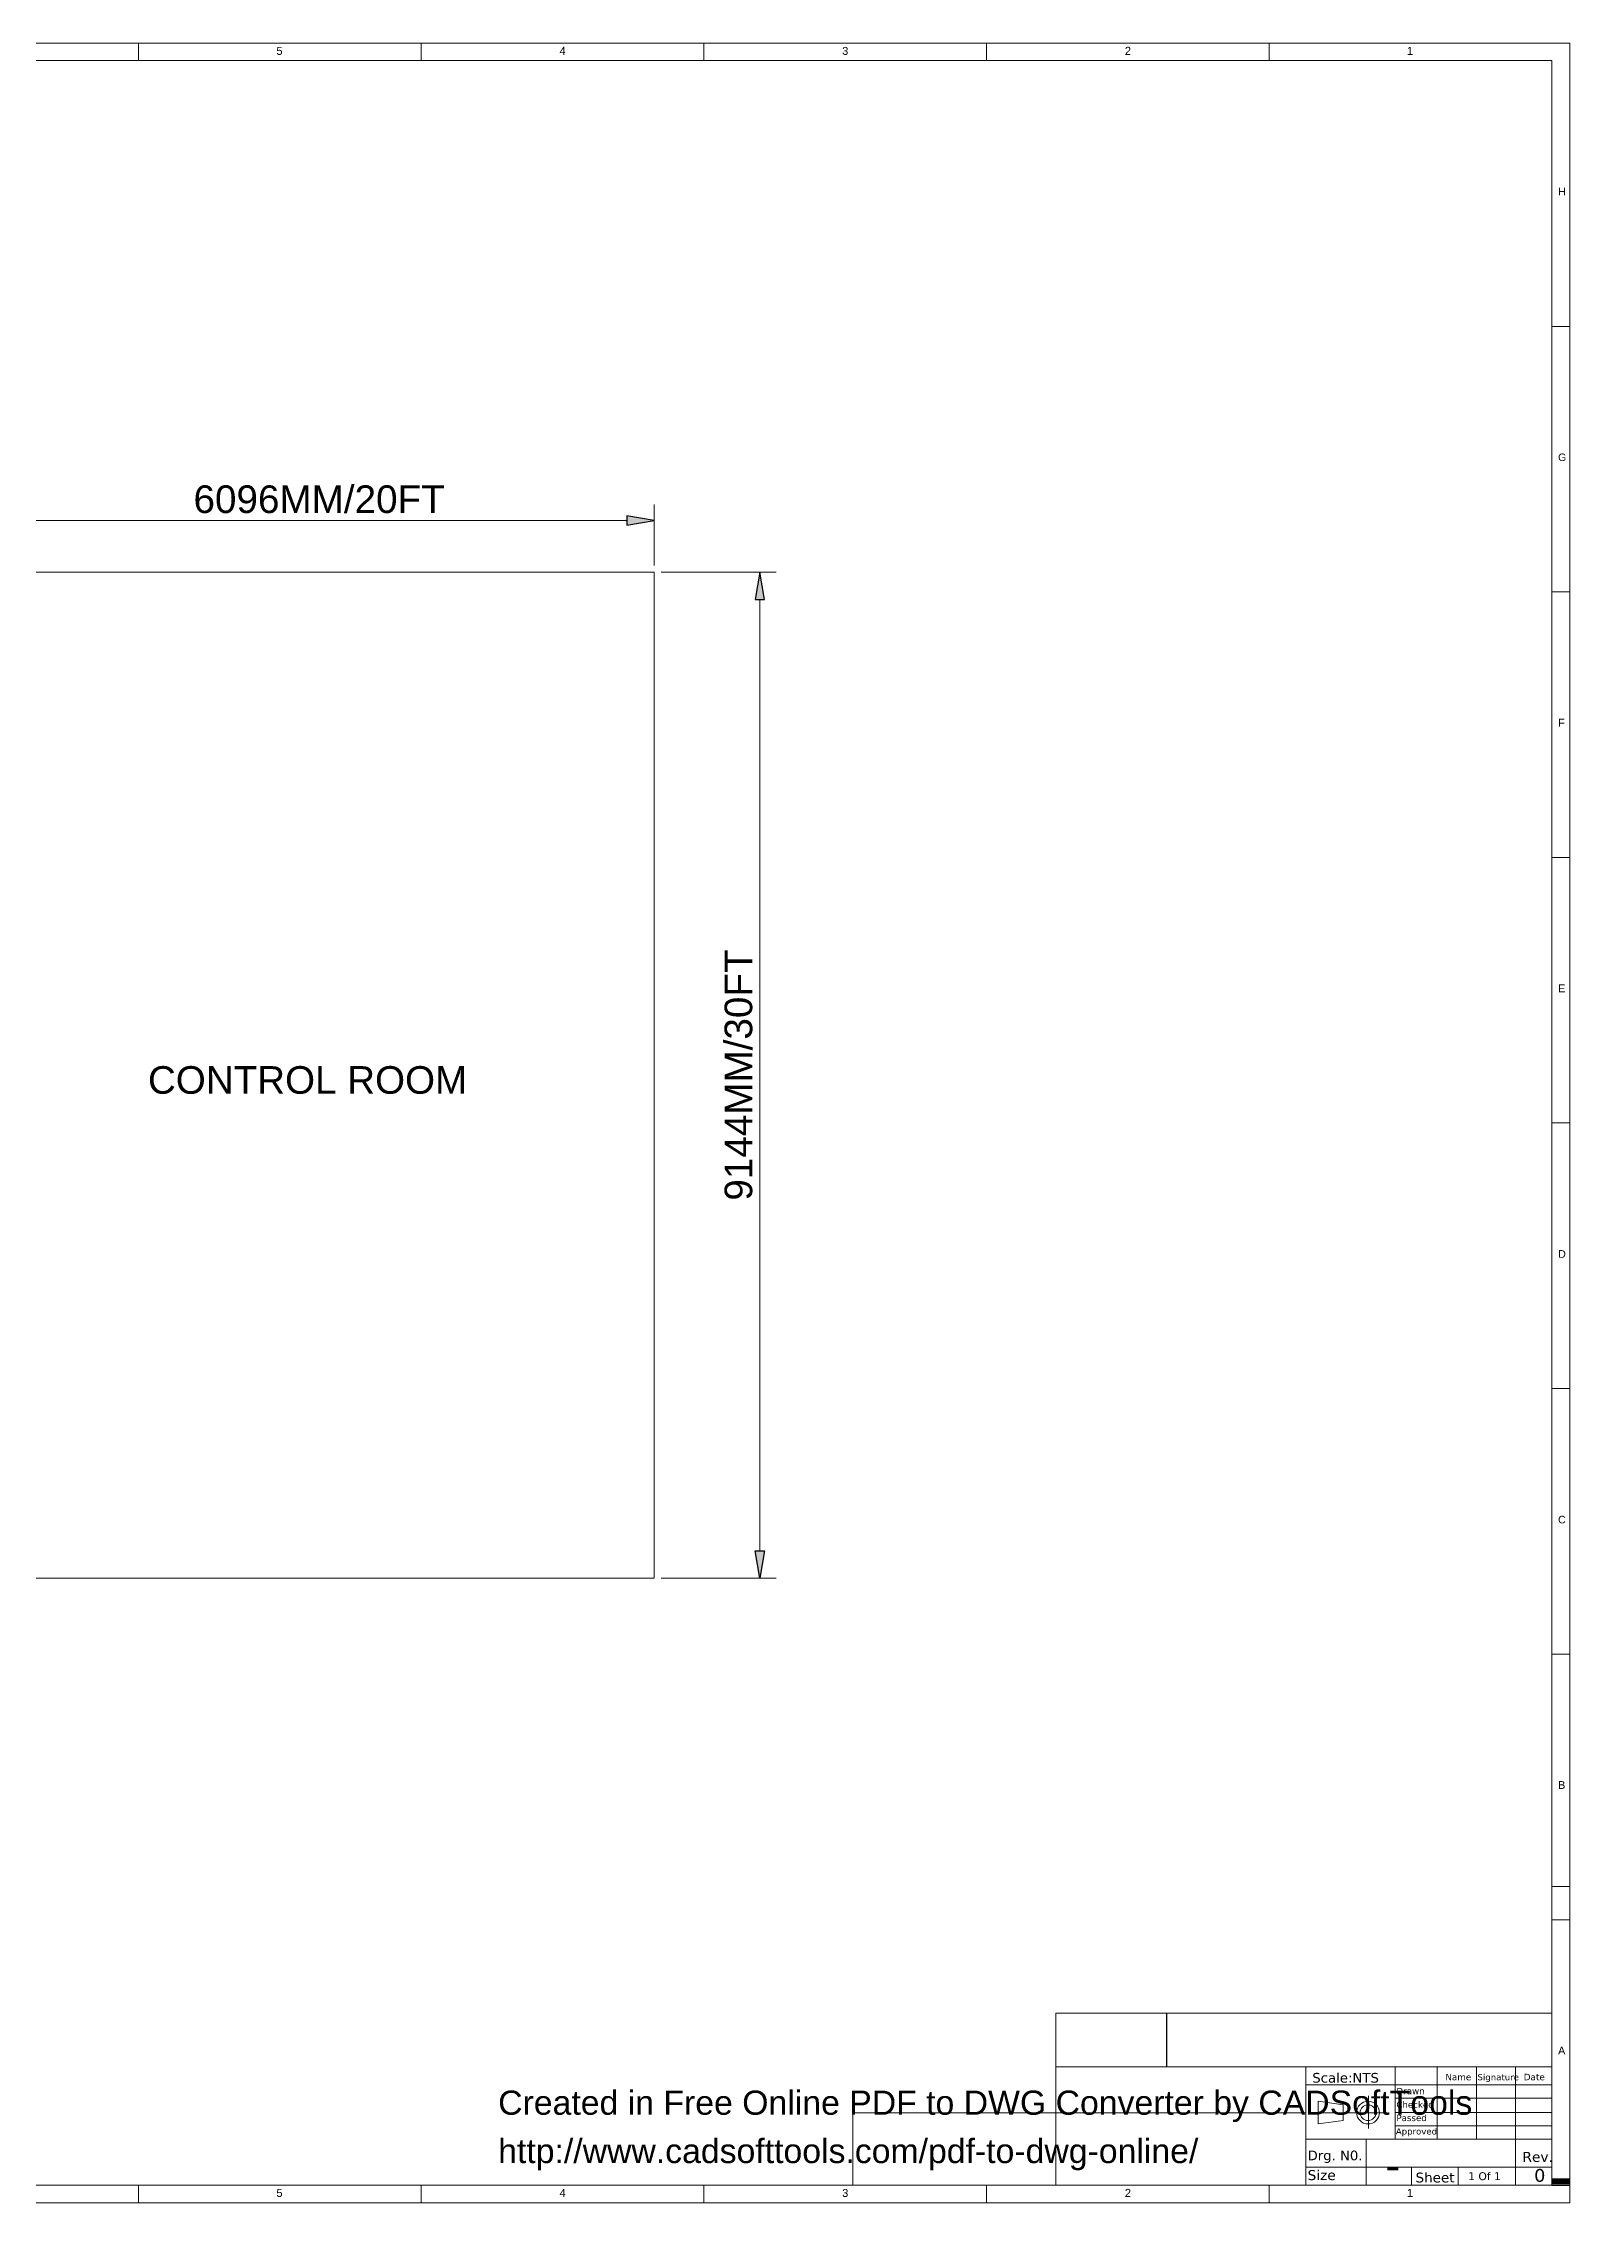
# Model space of a CAD drawing. Header units: millimetres. Extents: x -258 to -23, y 14 to 170.
# Drawn here: x -133.7 to -23, y 13.5 to 170.2 of the extents above; entities that cross this region are included whole.
import ezdxf

# ---------------------------------------------------------------- set-up
doc = ezdxf.new("R2010")
doc.units = ezdxf.units.MM
doc.header["$MEASUREMENT"] = 0
doc.layers.get('0').update_dxf_attribs({"linetype": 'CONTINUOUS'})
doc.layers.add('1EECBD0', color=7, linetype='CONTINUOUS')
doc.styles.add('1EECC60', font='Arial.ttf')
doc.styles.add('Arial$001H0', font='')
doc.styles.add('Verdana$001H0', font='')
doc.styles.get('Arial$001H0').set_extended_font_data('Arial')
doc.styles.get('Verdana$001H0').set_extended_font_data('Verdana')

# ---------------------------------------------------------------- blocks, each defined once
blk = doc.blocks.new('1EBCFF0')
at = {"layer": '1EECBD0', "color": 0, "true_color": 0x000001, "style": '1EECC60'}
for s, p in [('Created in Free Online PDF to DWG Converter by CADSoftTools', (0, 0)), ('http://www.cadsofttools.com/pdf-to-dwg-online/', (0, -2))]:
    blk.add_text(s, height=1, dxfattribs=at).set_placement(p)

msp = doc.modelspace()

# ---------------------------------------------------------------- hatches: boundary and pattern name
at = {"true_color": 0xdd6e00}
for points in [[(-91.4, 135.88), (-91.4, 135.2), (-89.41, 135.54)], [(-82.08, 129.82), (-81.41, 129.82), (-81.75, 131.81)], [(-82.08, 60.82), (-81.41, 60.82), (-81.75, 58.83)]]:
    msp.add_hatch(color=0, dxfattribs=at).paths.add_polyline_path(points)

# ---------------------------------------------------------------- linework, layer by layer
at = {"color": 0, "linetype": 'Continuous', "lineweight": 18, "true_color": 0xbababa}
for p, q in [((-126.79, 168.9), (-126.79, 170.17)), ((-106.3, 168.9), (-106.3, 170.17)), ((-85.81, 168.9), (-85.81, 170.17)), ((-65.32, 168.9), (-65.32, 170.17)), ((-44.83, 168.9), (-44.83, 170.17)), ((-24.34, 149.63), (-23.03, 149.63)), ((-24.34, 130.37), (-23.03, 130.37)), ((-24.34, 111.11), (-23.03, 111.11)), ((-24.34, 91.85), (-23.03, 91.85)), ((-24.34, 72.59), (-23.03, 72.59)), ((-24.34, 53.33), (-23.03, 53.33)), ((-23.03, 36.48), (-24.34, 36.48)), ((-23.03, 34.06), (-24.34, 34.06)), ((-126.79, 13.53), (-126.79, 14.8)), ((-106.3, 13.53), (-106.3, 14.8)), ((-85.81, 13.53), (-85.81, 14.8)), ((-65.32, 13.53), (-65.32, 14.8)), ((-44.83, 13.53), (-44.83, 14.8))]:
    msp.add_line(p, q, dxfattribs=at)
at = {"color": 0, "linetype": 'Continuous', "lineweight": 18, "true_color": 0xdd6e00}
for p, q in [((-89.41, 132.28), (-89.41, 136.72)), ((-136.06, 135.54), (-91.4, 135.54)), ((-88.9, 131.81), (-80.56, 131.81)), ((-81.75, 129.82), (-81.75, 60.82)), ((-88.9, 58.83), (-80.56, 58.83))]:
    msp.add_line(p, q, dxfattribs=at)
at = {"color": 0, "linetype": 'Continuous', "lineweight": 25, "true_color": 0x000007}
msp.add_line((-52.24, 23.4), (-52.24, 27.29), dxfattribs=at)
at = {"color": 0, "linetype": 'Continuous', "lineweight": 20, "true_color": 0x000007}
for p, q in [((-42.16, 23.4), (-60.28, 23.4)), ((-42.16, 14.8), (-42.16, 23.4)), ((-33.7, 23.4), (-42.16, 23.4)), ((-24.34, 22.08), (-42.16, 22.08)), ((-35.69, 18.15), (-35.69, 23.4)), ((-24.34, 23.4), (-33.7, 23.4)), ((-32.64, 18.15), (-32.64, 23.4)), ((-29.8, 18.15), (-29.8, 23.4)), ((-26.97, 18.15), (-26.97, 23.4)), ((-41.27, 20.9), (-41.27, 19.25)), ((-37.63, 21.28), (-37.63, 18.91)), ((-24.34, 21.11), (-35.69, 21.11)), ((-75.01, 14.8), (-75.01, 20.05)), ((-42.16, 20.05), (-75.01, 20.05)), ((-41.49, 20.05), (-36.36, 20.05)), ((-24.34, 20.09), (-35.69, 20.09)), ((-24.34, 19.12), (-35.69, 19.12)), ((-24.34, 18.15), (-42.16, 18.15)), ((-37.8, 18.15), (-37.8, 14.8)), ((-26.97, 18.15), (-26.97, 14.8)), ((-24.34, 16.11), (-42.16, 16.11)), ((-34.5, 16.11), (-34.5, 14.8)), ((-31.11, 14.8), (-31.11, 16.11))]:
    msp.add_line(p, q, dxfattribs=at)
at = {"color": 0, "linetype": 'Continuous', "lineweight": 30, "true_color": 0x000005}
msp.add_line((-24.34, 15.27), (-23.03, 15.27), dxfattribs=at)
at = {"color": 0, "linetype": 'Continuous', "lineweight": 30, "true_color": 0x000004}
msp.add_line((-24.34, 15.18), (-23.03, 15.18), dxfattribs=at)
at = {"color": 0, "linetype": 'Continuous', "lineweight": 30, "true_color": 0x000006}
msp.add_line((-24.34, 15.1), (-23.03, 15.1), dxfattribs=at)
at = {"color": 0, "linetype": 'Continuous', "lineweight": 30, "true_color": 0x000003}
msp.add_line((-24.34, 15.01), (-23.03, 15.01), dxfattribs=at)
at = {"color": 0, "linetype": 'Continuous', "lineweight": 30, "true_color": 0x000002}
msp.add_line((-24.34, 14.93), (-23.03, 14.93), dxfattribs=at)
at = {"color": 0, "linetype": 'Continuous', "lineweight": 30, "true_color": 0x000001}
msp.add_line((-24.34, 14.8), (-23.03, 14.8), dxfattribs=at)
at = {"color": 0, "linetype": 'Continuous', "lineweight": 18, "true_color": 0xbababa}
for points in [[(-258.44, 13.53), (-258.44, 170.17), (-23.03, 170.17), (-23.03, 13.53)], [(-257.17, 14.8), (-257.17, 168.9), (-24.34, 168.9), (-24.34, 14.8)]]:
    msp.add_lwpolyline(points, close=True, dxfattribs=at)
at = {"color": 0, "linetype": 'Continuous', "lineweight": -2, "true_color": 0xdd6e00}
for points in [[(-91.4, 135.88), (-91.4, 135.2), (-89.41, 135.54)], [(-82.08, 129.82), (-81.41, 129.82), (-81.75, 131.81)], [(-82.08, 60.82), (-81.41, 60.82), (-81.75, 58.83)]]:
    msp.add_lwpolyline(points, close=True, dxfattribs=at)
at = {"color": 0, "linetype": 'Continuous', "lineweight": 18, "true_color": 0x000003}
msp.add_lwpolyline([(-138.05, 131.81), (-89.41, 131.81), (-89.41, 58.83), (-138.05, 58.83)], close=True, dxfattribs=at)
at = {"color": 0, "linetype": 'Continuous', "lineweight": 20, "true_color": 0x000007}
msp.add_lwpolyline([(-60.28, 27.29), (-60.28, 14.8), (-24.34, 14.8), (-24.34, 27.29)], close=True, dxfattribs=at)
msp.add_lwpolyline([(-41.27, 19.25), (-39.45, 19.5), (-39.45, 20.64), (-41.27, 20.9)], dxfattribs=at)
for points in [[(-37.66, 20.9), (-38.11, 20.9), (-38.48, 20.53), (-38.48, 20.07)], [(-37.66, 20.64), (-37.97, 20.64), (-38.23, 20.39), (-38.23, 20.07)], [(-36.83, 20.07), (-36.83, 20.53), (-37.2, 20.9), (-37.66, 20.9)], [(-37.08, 20.07), (-37.08, 20.39), (-37.34, 20.64), (-37.66, 20.64)], [(-38.48, 20.07), (-38.48, 19.62), (-38.11, 19.25), (-37.66, 19.25)], [(-38.23, 20.07), (-38.23, 19.76), (-37.97, 19.5), (-37.66, 19.5)], [(-37.66, 19.25), (-37.2, 19.25), (-36.83, 19.62), (-36.83, 20.07)], [(-37.66, 19.5), (-37.34, 19.5), (-37.08, 19.76), (-37.08, 20.07)]]:
    msp.add_open_spline(points, degree=3, dxfattribs=at)

# ---------------------------------------------------------------- block references
at = {"layer": '1EECBD0', "color": 0, "true_color": 0x000000, "xscale": 1.752891627644131, "yscale": 1.752891627644131, "zscale": 1.752891627644131}
msp.add_blockref('1EBCFF0', (-100.72, 19.92), dxfattribs=at)

# ---------------------------------------------------------------- texts
at = {"color": 0, "true_color": 0x000007}
for s, height, style, p in [('5', 0.58, 'Arial$001H0', (-116.8, 169.32)), ('4', 0.582, 'Arial$001H0', (-96.27, 169.32)), ('3', 0.574, 'Arial$001H0', (-75.78, 169.32)), ('2', 0.58, 'Arial$001H0', (-55.29, 169.32)), ('1', 0.58, 'Arial$001H0', (-34.84, 169.32)), ('H', 0.559, 'Arial$001H0', (-23.88, 159.12)), ('G', 0.544, 'Arial$001H0', (-23.88, 139.86)), ('F', 0.574, 'Arial$001H0', (-23.88, 120.59)), ('E', 0.566, 'Arial$001H0', (-23.88, 101.33)), ('D', 0.559, 'Arial$001H0', (-23.88, 82.07)), ('C', 0.549, 'Arial$001H0', (-23.88, 62.81)), ('B', 0.566, 'Arial$001H0', (-23.88, 43.55)), ('A', 0.566, 'Arial$001H0', (-23.88, 24.29)), ('Scale:NTS', 0.702, 'Verdana$001H0', (-41.7, 22.25)), ('Name', 0.463, 'Verdana$001H0', (-32.05, 22.42)), ('Signature', 0.452, 'Verdana$001H0', (-29.72, 22.42)), ('Date', 0.468, 'Verdana$001H0', (-26.37, 22.42)), ('Checked', 0.456, 'Verdana$001H0', (-35.6, 20.43)), ('Drawn', 0.461, 'Verdana$001H0', (-35.6, 21.41)), ('Approved', 0.452, 'Verdana$001H0', (-35.64, 18.49)), ('Passed', 0.458, 'Verdana$001H0', (-35.6, 19.46)), ('Drg. N0.', 0.699, 'Verdana$001H0', (-42.04, 16.62)), ('Size', 0.727, 'Verdana$001H0', (-42.04, 15.18)), ('-', 2.37, 'Arial$001H0', (-36.41, 15.1)), ('Sheet', 0.712, 'Verdana$001H0', (-34.21, 15.01)), ('1 Of 1', 0.568, 'Verdana$001H0', (-30.4, 15.18)), ('Rev.', 0.724, 'Verdana$001H0', (-26.46, 16.5)), ('0', 0.927, 'Verdana$001H0', (-25.61, 15.06)), ('5', 0.58, 'Arial$001H0', (-116.8, 13.96)), ('4', 0.582, 'Arial$001H0', (-96.27, 13.96)), ('3', 0.574, 'Arial$001H0', (-75.78, 13.96)), ('2', 0.58, 'Arial$001H0', (-55.29, 13.96)), ('1', 0.58, 'Arial$001H0', (-34.84, 13.96))]:
    msp.add_text(s, height=height, dxfattribs=dict(at, style=style)).set_placement(p)
at = {"color": 0, "true_color": 0x000001, "style": 'Arial$001H0'}
msp.add_text('6096MM/20FT', height=2.0057, dxfattribs=at).set_placement((-122.81, 136.09))
msp.add_text('9144MM/30FT', height=2.0057, rotation=90, dxfattribs=at).set_placement((-82.3, 86.22))
at = {"color": 0, "true_color": 0x720000, "style": 'Arial$001H0'}
msp.add_text('CONTROL ROOM', height=2.0014, dxfattribs=at).set_placement((-126.11, 93.97))

doc.saveas('drawing.dxf')
